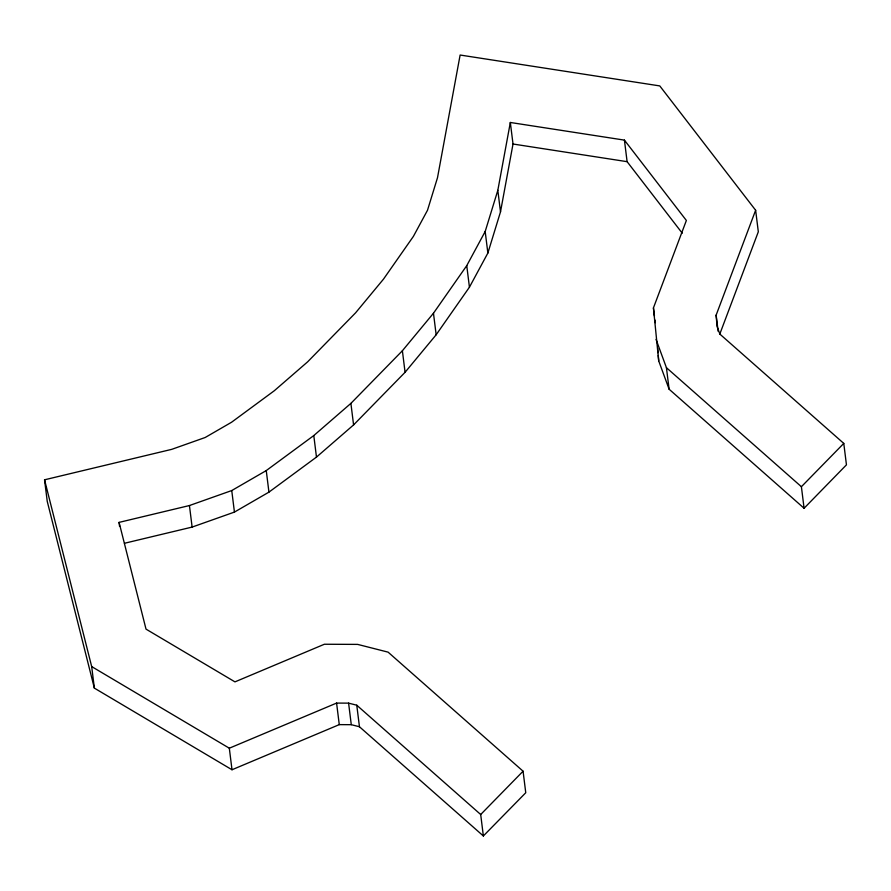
<?xml version="1.0" encoding="UTF-8"?>
<svg xmlns="http://www.w3.org/2000/svg" width="891" height="891" viewBox="0 0 891 891"><rect width="100%" height="100%" fill="white"/><g stroke="black" fill="none" stroke-linecap="round" stroke-linejoin="round"><path stroke-width="1.34" d="M497.824 190.34L510.331 122.479L624.424 140.121L686.371 220.467L653.437 307.907L658.716 360.933L669.108 389.211L804.083 508.26L846.45 464.846L843.777 443.406L719.861 334.092L717.066 326.507L716.13 315.147L755.635 210.254L659.774 85.915L460.124 55.03L437.503 177.699L427.502 210.265L413.424 236.349L383.498 279.128L355.587 312.83L307.629 361.846L274.283 390.759L231.56 422.245L205.197 437.492L171.718 449.354L44.55 479.804L47.234 501.343L94.357 688.119L232.005 769.757L339.271 724.628L351.277 724.684L359.452 726.755L483.356 835.97L525.757 792.745L523.073 771.205L388.097 652.145L357.636 644.393L324.369 644.249L234.957 681.871L146.013 629.124L119.082 522.382L189.438 505.542L231.749 490.551L266.253 470.582L313.788 435.565L350.898 403.378L402.387 350.753L433.471 313.231L466.75 265.641L485.183 231.504L497.824 190.34L500.497 211.88L487.867 253.044L469.434 287.192L436.156 334.771L405.071 372.293L353.582 424.918L316.472 457.105L268.937 492.133L234.433 512.091L192.122 527.082L124.473 543.276M500.497 211.88L513.016 144.019L510.331 122.479M719.794 334.092L758.319 231.794L755.635 210.254M483.356 835.97L480.695 814.519L523.073 771.205M804.083 508.26L801.399 486.72L843.777 443.406M44.55 479.804L91.684 666.579L229.321 748.206L336.586 703.088L348.593 703.133L356.768 705.215L480.695 814.519M513.016 144.019L627.108 161.672L682.261 233.197M656.032 339.393L666.423 367.671L801.399 486.72M716.13 315.147L718.146 331.296M666.423 367.671L669.108 389.211M653.437 307.907L654.44 315.982M654.952 320.025L655.286 322.72M624.424 140.121L627.108 161.672M485.183 231.504L487.867 253.044M466.75 265.641L469.434 287.192M433.471 313.231L436.156 334.771M402.387 350.753L405.071 372.293M350.898 403.378L353.582 424.918M356.768 705.215L359.452 726.755M348.593 703.133L351.277 724.684M313.788 435.565L316.472 457.105M336.586 703.088L339.271 724.628M266.253 470.582L268.937 492.133M231.749 490.551L234.433 512.091M229.321 748.206L232.005 769.757M189.438 505.542L192.122 527.082M119.082 522.382L119.583 526.425M91.684 666.579L94.357 688.119M657.703 348.615L658.037 352.725M658.26 355.464L658.716 360.933"/></g></svg>
